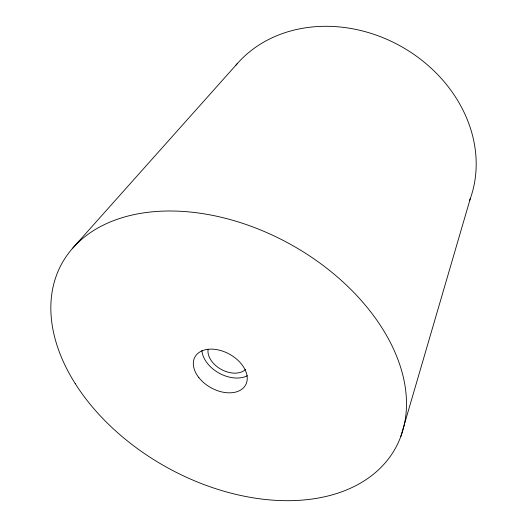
<?xml version="1.0" encoding="UTF-8"?>
<svg xmlns="http://www.w3.org/2000/svg" width="527" height="527" viewBox="0 0 527 527"><rect width="100%" height="100%" fill="white"/><g stroke="black" fill="none" stroke-linecap="round" stroke-linejoin="round"><path stroke-width="0.79" d="M400.81 436.508L470.38 198.356M72.858 247.98L237.591 63.28M247.328 375.731A28.386 19.15 29 0 1 218.988 373.07A28.386 19.15 29 0 1 201.9 350.389M235.997 65.117A136.407 115.512 29 0 1 403.175 47.595A136.407 115.512 29 0 1 469.524 200.688M245.595 369.381A21.791 14.703 29 0 1 221.729 369.684A21.791 14.703 29 0 1 208.053 349.533M198.831 377.576A28.939 19.17 29 0 0 245.154 385.731A28.939 19.17 29 0 0 216.841 349.632A28.939 19.17 29 0 0 198.831 377.576M75.256 383.663A190.649 127.508 29 0 0 383.267 465.031A190.649 127.508 29 0 0 227.466 218.83A190.649 127.508 29 0 0 75.256 383.663"/></g></svg>
